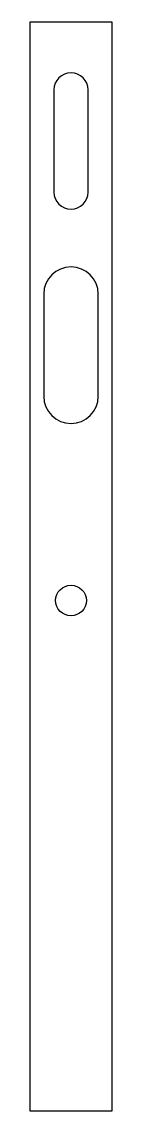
# Model space of a CAD drawing. Header units: millimetres. Extents: x -6 to 6, y -10 to 150.
import ezdxf

# ---------------------------------------------------------------- set-up
doc = ezdxf.new("R2010")
doc.units = ezdxf.units.MM
doc.layers.add('Sketch', color=7, linetype='CONTINUOUS')

msp = doc.modelspace()

# ---------------------------------------------------------------- linework, layer by layer
at = {"layer": 'Sketch'}
for p, q in [((-6, 150), (6, 150)), ((-6, -10), (-6, 150)), ((6, 150), (6, -10)), ((-2.5, 140), (-2.5, 125)), ((2.5, 125), (2.5, 140)), ((-4, 110), (-4, 95)), ((4, 95), (4, 110)), ((6, -10), (-6, -10))]:
    msp.add_line(p, q, dxfattribs=at)
msp.add_circle((0, 65), 2.25, dxfattribs=at)
for centre, radius, start, end in [((0, 140), 2.5, 0, 180), ((0, 125), 2.5, 180, 0), ((0, 110), 4, 0, 180), ((0, 95), 4, 180, 0)]:
    msp.add_arc(centre, radius, start, end, dxfattribs=at)

doc.saveas('drawing.dxf')
